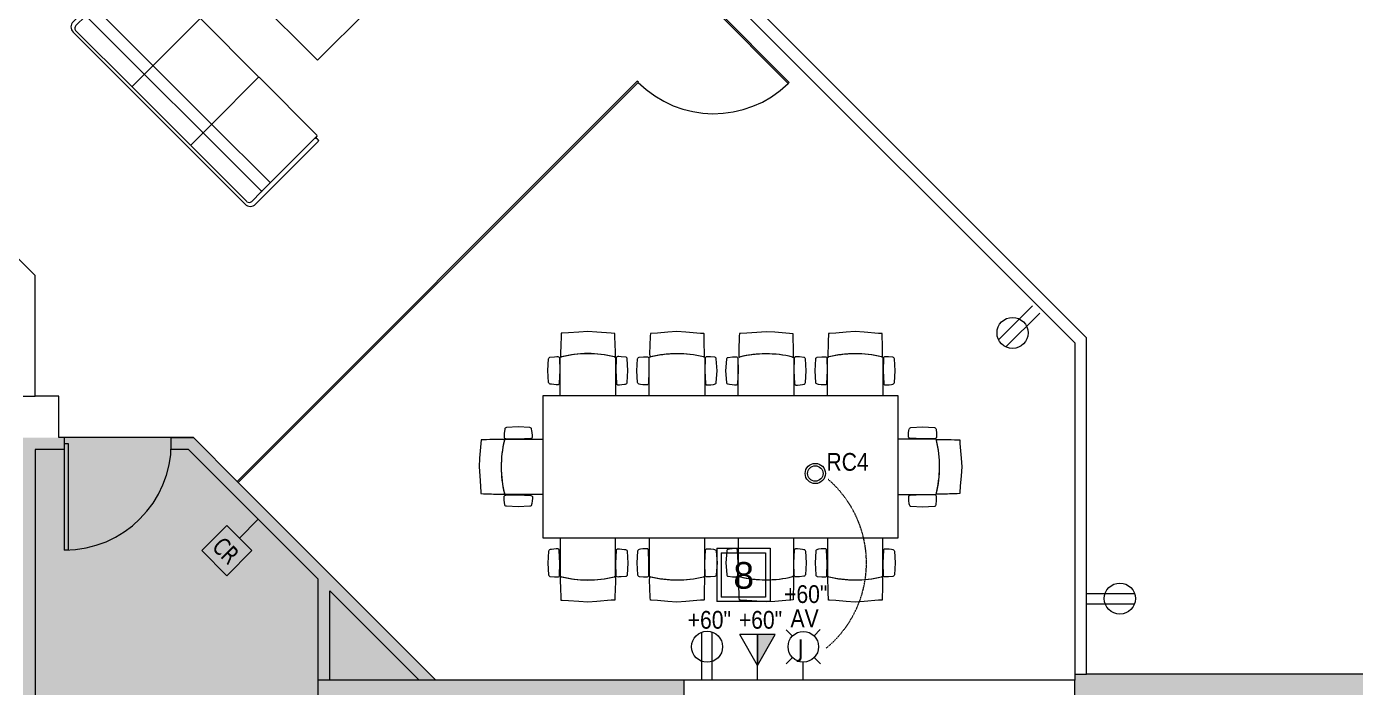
# Model space of a CAD drawing. Header units: inches. Extents: x 1 to 4591, y -953 to 1388.
# Drawn here: x 2743.3 to 3192.1, y 59.9 to 283 of the extents above; entities that cross this region are included whole.
import ezdxf

# ---------------------------------------------------------------- set-up
doc = ezdxf.new("R2010")
doc.units = ezdxf.units.IN
doc.header["$MEASUREMENT"] = 0
doc.linetypes.add('Overhead', pattern=[0.15625, 0.09375, -0.0625])
for name, color, linetype, lineweight in [('4th Floor Revit Background_dwg', 8, 'Continuous', 9), ('8309_BB$0$BB_DOOR', 7, 'Continuous', 9), ('A-ANNO-NOTE', 131, 'Continuous', 20), ('A-DETL-GENF', 92, 'Continuous', 9), ('A-DOOR', 31, 'Continuous', 9), ('A-EXIST-CORE', 7, 'Continuous', 9), ('A-FLOR-OVHD', 1, 'Overhead', 9), ('A-WALL', 113, 'Continuous', 50), ('E-COMM-IDEN', 2, 'Continuous', 9), ('E-ELEC-FIXT-IDEN', 2, 'Continuous', 9), ('I-FURN', 30, 'Continuous', 9), ('I-WALL', 2, 'Continuous', 9)]:
    doc.layers.add(name, color=color, linetype=linetype, lineweight=lineweight)
doc.styles.add('Arial_1', font='arial.ttf', dxfattribs={"height": 9})
doc.styles.add('Arial_3', font='arial.ttf', dxfattribs={"width": 0.85, "height": 6})
doc.styles.add('Tahoma', font='tahoma.ttf', dxfattribs={"height": 6})
doc.styles.add('Tahoma_1', font='tahoma.ttf', dxfattribs={"width": 0.85, "height": 6})

# ---------------------------------------------------------------- blocks, each defined once
blk = doc.blocks.new('Conf Table - Rect - Seats 10 - 10 x 4-531598-4th Floor New Construction - Tel_Data_Elec Plan')
at = {"layer": 'I-FURN'}
for p, q in [((-53.74, 45.09), (-53.8, 44.21)), ((-53.41, 45.12), (-53.74, 45.09)), ((-51.29, 45.2), (-53.41, 45.12)), ((-47.82, 45.48), (-51.29, 45.2)), ((-44.74, 45.73), (-47.82, 45.48)), ((-41.76, 45.51), (-44.74, 45.73)), ((-36.86, 45.08), (-41.76, 45.51)), ((-35.65, 45.03), (-36.86, 45.08)), ((-35.62, 44.9), (-35.65, 45.03)), ((-35.61, 44.62), (-35.62, 44.9)), ((-23.66, 45.05), (-23.72, 44.17)), ((-23.33, 45.07), (-23.66, 45.05)), ((-21.21, 45.16), (-23.33, 45.07)), ((-17.74, 45.44), (-21.21, 45.16)), ((-14.66, 45.68), (-17.74, 45.44)), ((-11.67, 45.47), (-14.66, 45.68)), ((-6.77, 45.03), (-11.67, 45.47)), ((-5.56, 44.99), (-6.77, 45.03)), ((-5.53, 44.86), (-5.56, 44.99)), ((6.42, 45), (6.36, 44.13)), ((6.75, 45.03), (6.42, 45)), ((8.87, 45.11), (6.75, 45.03)), ((12.34, 45.4), (8.87, 45.11)), ((15.43, 45.64), (12.34, 45.4)), ((18.41, 45.43), (15.43, 45.64)), ((23.31, 44.99), (18.41, 45.43)), ((24.52, 44.95), (23.31, 44.99)), ((24.55, 44.82), (24.52, 44.95)), ((36.51, 45.05), (36.45, 44.17)), ((36.84, 45.07), (36.51, 45.05)), ((38.96, 45.16), (36.84, 45.07)), ((42.43, 45.44), (38.96, 45.16)), ((45.52, 45.68), (42.43, 45.44)), ((48.5, 45.47), (45.52, 45.68)), ((53.4, 45.03), (48.5, 45.47)), ((54.61, 44.99), (53.4, 45.03)), ((54.64, 44.86), (54.61, 44.99)), ((-53.92, 40.85), (-53.97, 38.47)), ((-53.91, 41.54), (-53.92, 40.85)), ((-53.88, 42.03), (-53.91, 41.54)), ((-53.83, 43.16), (-53.88, 42.03)), ((-53.8, 44.21), (-53.83, 43.16)), ((-35.61, 43.22), (-35.61, 44.62)), ((-35.56, 42.1), (-35.61, 43.22)), ((-35.53, 41.58), (-35.56, 42.1)), ((-35.51, 40.92), (-35.53, 41.58)), ((-35.48, 39.14), (-35.51, 40.92)), ((-23.83, 40.81), (-23.89, 38.42)), ((-23.8, 41.99), (-23.83, 41.5)), ((-23.83, 41.5), (-23.83, 40.81)), ((-23.75, 43.12), (-23.8, 41.99)), ((-23.72, 44.17), (-23.75, 43.12)), ((-5.53, 44.58), (-5.53, 44.86)), ((-5.53, 43.18), (-5.53, 44.58)), ((-5.48, 42.06), (-5.53, 43.18)), ((-5.44, 41.54), (-5.48, 42.06)), ((-5.43, 40.88), (-5.44, 41.54)), ((-5.4, 39.1), (-5.43, 40.88)), ((6.25, 40.77), (6.19, 38.38)), ((6.29, 41.95), (6.25, 41.46)), ((6.25, 41.46), (6.25, 40.77)), ((6.34, 43.08), (6.29, 41.95)), ((6.36, 44.13), (6.34, 43.08)), ((24.55, 44.54), (24.55, 44.82)), ((24.55, 43.13), (24.55, 44.54)), ((24.61, 42.02), (24.55, 43.13)), ((24.64, 41.5), (24.61, 42.02)), ((24.65, 40.84), (24.64, 41.5)), ((24.69, 39.06), (24.65, 40.84)), ((36.34, 40.81), (36.28, 38.42)), ((36.37, 41.99), (36.34, 41.5)), ((36.34, 41.5), (36.34, 40.81)), ((36.42, 43.12), (36.37, 41.99)), ((36.45, 44.17), (36.42, 43.12)), ((54.64, 44.58), (54.64, 44.86)), ((54.64, 43.18), (54.64, 44.58)), ((54.69, 42.06), (54.64, 43.18)), ((54.73, 41.54), (54.69, 42.06)), ((54.74, 40.88), (54.73, 41.54)), ((54.78, 39.1), (54.74, 40.88)), ((-58.3, 32.49), (-58.05, 36.5)), ((-58.05, 36.5), (-57.99, 36.69)), ((-57.99, 36.69), (-57.88, 36.85)), ((-57.88, 36.85), (-57.73, 36.97)), ((-57.73, 36.97), (-57.55, 37.05)), ((-57.55, 37.05), (-56.05, 37.18)), ((-56.05, 37.18), (-55.25, 37.2)), ((-55.25, 37.2), (-54.85, 37.2)), ((-54.85, 37.2), (-54.65, 37.18)), ((-54.65, 37.18), (-54.48, 37.08)), ((-54.48, 37.08), (-54.35, 36.91)), ((-54.35, 36.91), (-54.3, 36.7)), ((-54.3, 36.7), (-54.21, 32.5)), ((-54.12, 36.73), (-54.03, 37.04)), ((-54.12, 24), (-54.12, 36.73)), ((-53.97, 38.47), (-53.96, 37.23)), ((-53.96, 37.23), (-53.89, 37.13)), ((-53.89, 37.13), (-53.67, 37.16)), ((-35.8, 37.16), (-35.52, 37.16)), ((-35.76, 37.15), (-35.49, 37.09)), ((-35.52, 37.16), (-35.48, 37.49)), ((-35.49, 37.09), (-35.39, 36.79)), ((-35.48, 37.49), (-35.48, 39.14)), ((-35.39, 36.79), (-35.39, 31.53)), ((-35.22, 36.7), (-35.31, 32.5)), ((-35.16, 36.91), (-35.22, 36.7)), ((-35.04, 37.08), (-35.16, 36.91)), ((-34.87, 37.18), (-35.04, 37.08)), ((-34.67, 37.21), (-34.87, 37.18)), ((-34.27, 37.2), (-34.67, 37.21)), ((-33.47, 37.18), (-34.27, 37.2)), ((-31.97, 37.05), (-33.47, 37.18)), ((-31.79, 36.98), (-31.97, 37.05)), ((-31.63, 36.85), (-31.79, 36.98)), ((-31.53, 36.69), (-31.63, 36.85)), ((-31.47, 36.5), (-31.53, 36.69)), ((-31.22, 32.49), (-31.47, 36.5)), ((-28.22, 32.45), (-27.97, 36.45)), ((-27.97, 36.45), (-27.91, 36.65)), ((-27.91, 36.65), (-27.8, 36.81)), ((-27.8, 36.81), (-27.65, 36.93)), ((-27.65, 36.93), (-27.47, 37.01)), ((-27.47, 37.01), (-25.96, 37.14)), ((-25.96, 37.14), (-25.17, 37.16)), ((-25.17, 37.16), (-24.77, 37.16)), ((-24.77, 37.16), (-24.57, 37.13)), ((-24.57, 37.13), (-24.39, 37.04)), ((-24.39, 37.04), (-24.27, 36.87)), ((-24.27, 36.87), (-24.22, 36.65)), ((-24.22, 36.65), (-24.12, 32.46)), ((-24.04, 36.69), (-23.95, 36.99)), ((-24.04, 24), (-24.04, 36.69)), ((-23.89, 38.42), (-23.88, 37.19)), ((-23.88, 37.19), (-23.81, 37.08)), ((-23.81, 37.08), (-23.58, 37.12)), ((-5.72, 37.12), (-5.43, 37.12)), ((-5.67, 37.1), (-5.41, 37.05)), ((-5.43, 37.12), (-5.4, 37.45)), ((-5.41, 37.05), (-5.31, 36.75)), ((-5.4, 37.45), (-5.4, 39.1)), ((-5.31, 36.75), (-5.31, 31.49)), ((-5.13, 36.66), (-5.23, 32.46)), ((-5.08, 36.87), (-5.13, 36.66)), ((-4.96, 37.04), (-5.08, 36.87)), ((-4.78, 37.14), (-4.96, 37.04)), ((-4.59, 37.17), (-4.78, 37.14)), ((-4.19, 37.16), (-4.59, 37.17)), ((-3.39, 37.14), (-4.19, 37.16)), ((-1.89, 37.01), (-3.39, 37.14)), ((-1.71, 36.94), (-1.89, 37.01)), ((-1.55, 36.81), (-1.71, 36.94)), ((-1.44, 36.65), (-1.55, 36.81)), ((-1.39, 36.46), (-1.44, 36.65)), ((-1.14, 32.45), (-1.39, 36.46)), ((1.87, 32.41), (2.12, 36.41)), ((2.12, 36.41), (2.18, 36.6)), ((2.18, 36.6), (2.28, 36.77)), ((2.28, 36.77), (2.44, 36.89)), ((2.44, 36.89), (2.62, 36.96)), ((2.62, 36.96), (4.12, 37.1)), ((4.12, 37.1), (4.92, 37.12)), ((4.92, 37.12), (5.32, 37.12)), ((5.32, 37.12), (5.51, 37.09)), ((5.51, 37.09), (5.69, 37)), ((5.69, 37), (5.81, 36.83)), ((5.81, 36.83), (5.87, 36.61)), ((5.87, 36.61), (5.96, 32.42)), ((6.04, 36.65), (6.14, 36.95)), ((6.04, 24), (6.04, 36.65)), ((6.19, 38.38), (6.2, 37.15)), ((6.2, 37.15), (6.28, 37.04)), ((6.28, 37.04), (6.5, 37.08)), ((24.37, 37.08), (24.65, 37.08)), ((24.41, 37.06), (24.67, 37.01)), ((24.65, 37.08), (24.68, 37.41)), ((24.67, 37.01), (24.77, 36.71)), ((24.68, 37.41), (24.69, 39.06)), ((24.77, 36.71), (24.77, 31.45)), ((24.95, 36.62), (24.85, 32.42)), ((25, 36.83), (24.95, 36.62)), ((25.13, 37), (25, 36.83)), ((25.3, 37.1), (25.13, 37)), ((25.5, 37.13), (25.3, 37.1)), ((25.9, 37.12), (25.5, 37.13)), ((26.7, 37.1), (25.9, 37.12)), ((28.2, 36.97), (26.7, 37.1)), ((28.38, 36.89), (28.2, 36.97)), ((28.53, 36.77), (28.38, 36.89)), ((28.64, 36.61), (28.53, 36.77)), ((28.7, 36.42), (28.64, 36.61)), ((28.95, 32.41), (28.7, 36.42)), ((31.95, 32.45), (32.21, 36.45)), ((32.21, 36.45), (32.26, 36.65)), ((32.26, 36.65), (32.37, 36.81)), ((32.37, 36.81), (32.52, 36.93)), ((32.52, 36.93), (32.71, 37.01)), ((32.71, 37.01), (34.21, 37.14)), ((34.21, 37.14), (35, 37.16)), ((35, 37.16), (35.4, 37.16)), ((35.4, 37.16), (35.6, 37.13)), ((35.6, 37.13), (35.78, 37.04)), ((35.78, 37.04), (35.9, 36.87)), ((35.9, 36.87), (35.95, 36.65)), ((35.95, 36.65), (36.05, 32.46)), ((36.13, 36.69), (36.22, 36.99)), ((36.13, 24), (36.13, 36.69)), ((36.28, 38.42), (36.29, 37.19)), ((36.29, 37.19), (36.36, 37.08)), ((36.36, 37.08), (36.59, 37.12)), ((54.45, 37.12), (54.74, 37.12)), ((54.5, 37.1), (54.76, 37.05)), ((54.74, 37.12), (54.77, 37.45)), ((54.76, 37.05), (54.86, 36.75)), ((54.77, 37.45), (54.78, 39.1)), ((54.86, 36.75), (54.86, 31.49)), ((55.04, 36.66), (54.94, 32.46)), ((55.09, 36.87), (55.04, 36.66)), ((55.21, 37.04), (55.09, 36.87)), ((55.39, 37.14), (55.21, 37.04)), ((55.58, 37.17), (55.39, 37.14)), ((55.98, 37.16), (55.58, 37.17)), ((56.78, 37.14), (55.98, 37.16)), ((58.28, 37.01), (56.78, 37.14)), ((58.47, 36.94), (58.28, 37.01)), ((58.62, 36.81), (58.47, 36.94)), ((58.73, 36.65), (58.62, 36.81)), ((58.78, 36.46), (58.73, 36.65)), ((59.03, 32.45), (58.78, 36.46)), ((-58.05, 28.52), (-58.3, 32.49)), ((-54.21, 32.5), (-54.4, 28.2)), ((-35.39, 31.53), (-35.37, 24)), ((-35.31, 32.5), (-35.11, 28.2)), ((-31.47, 28.52), (-31.22, 32.49)), ((-27.96, 28.48), (-28.22, 32.45)), ((-24.12, 32.46), (-24.32, 28.16)), ((-5.31, 31.49), (-5.29, 24)), ((-5.23, 32.46), (-5.03, 28.16)), ((-1.39, 28.48), (-1.14, 32.45)), ((2.12, 28.44), (1.87, 32.41)), ((5.96, 32.42), (5.76, 28.12)), ((24.77, 31.45), (24.79, 24)), ((24.85, 32.42), (25.05, 28.12)), ((28.69, 28.44), (28.95, 32.41)), ((32.21, 28.48), (31.95, 32.45)), ((36.05, 32.46), (35.85, 28.16)), ((54.86, 31.49), (54.88, 24)), ((54.94, 32.46), (55.14, 28.16)), ((58.78, 28.48), (59.03, 32.45)), ((-57.99, 28.32), (-58.05, 28.52)), ((-57.87, 28.15), (-57.99, 28.32)), ((-57.7, 28.03), (-57.87, 28.15)), ((-57.5, 27.96), (-57.7, 28.03)), ((-57.08, 27.88), (-57.5, 27.96)), ((-56.24, 27.76), (-57.08, 27.88)), ((-55.42, 27.7), (-56.24, 27.76)), ((-55.01, 27.69), (-55.42, 27.7)), ((-54.81, 27.7), (-55.01, 27.69)), ((-54.62, 27.78), (-54.81, 27.7)), ((-54.47, 27.96), (-54.62, 27.78)), ((-54.4, 28.2), (-54.47, 27.96)), ((-35.11, 28.2), (-35.04, 27.96)), ((-35.04, 27.96), (-34.89, 27.78)), ((-34.89, 27.78), (-34.71, 27.7)), ((-34.71, 27.7), (-34.5, 27.69)), ((-34.5, 27.69), (-34.09, 27.7)), ((-34.09, 27.7), (-33.28, 27.76)), ((-33.28, 27.76), (-32.44, 27.88)), ((-32.44, 27.88), (-32.02, 27.96)), ((-32.02, 27.96), (-31.82, 28.03)), ((-31.82, 28.03), (-31.65, 28.15)), ((-31.65, 28.15), (-31.53, 28.32)), ((-31.53, 28.32), (-31.47, 28.52)), ((-27.9, 28.28), (-27.96, 28.48)), ((-27.79, 28.11), (-27.9, 28.28)), ((-27.62, 27.99), (-27.79, 28.11)), ((-27.42, 27.92), (-27.62, 27.99)), ((-27, 27.84), (-27.42, 27.92)), ((-26.16, 27.72), (-27, 27.84)), ((-25.34, 27.66), (-26.16, 27.72)), ((-24.93, 27.65), (-25.34, 27.66)), ((-24.73, 27.66), (-24.93, 27.65)), ((-24.54, 27.74), (-24.73, 27.66)), ((-24.39, 27.91), (-24.54, 27.74)), ((-24.32, 28.16), (-24.39, 27.91)), ((-5.03, 28.16), (-4.96, 27.92)), ((-4.96, 27.92), (-4.81, 27.74)), ((-4.81, 27.74), (-4.62, 27.66)), ((-4.62, 27.66), (-4.42, 27.65)), ((-4.42, 27.65), (-4.01, 27.66)), ((-4.01, 27.66), (-3.19, 27.72)), ((-3.19, 27.72), (-2.35, 27.84)), ((-2.35, 27.84), (-1.94, 27.92)), ((-1.94, 27.92), (-1.74, 27.99)), ((-1.74, 27.99), (-1.56, 28.11)), ((-1.56, 28.11), (-1.45, 28.28)), ((-1.45, 28.28), (-1.39, 28.48)), ((2.18, 28.23), (2.12, 28.44)), ((2.29, 28.07), (2.18, 28.23)), ((2.47, 27.95), (2.29, 28.07)), ((2.67, 27.88), (2.47, 27.95)), ((3.08, 27.8), (2.67, 27.88)), ((3.92, 27.68), (3.08, 27.8)), ((4.74, 27.61), (3.92, 27.68)), ((5.15, 27.61), (4.74, 27.61)), ((5.35, 27.62), (5.15, 27.61)), ((5.54, 27.7), (5.35, 27.62)), ((5.69, 27.87), (5.54, 27.7)), ((5.76, 28.12), (5.69, 27.87)), ((25.05, 28.12), (25.12, 27.88)), ((25.12, 27.88), (25.27, 27.7)), ((25.27, 27.7), (25.46, 27.62)), ((25.46, 27.62), (25.66, 27.61)), ((25.66, 27.61), (26.07, 27.62)), ((26.07, 27.62), (26.89, 27.68)), ((26.89, 27.68), (27.73, 27.8)), ((27.73, 27.8), (28.15, 27.88)), ((28.15, 27.88), (28.35, 27.95)), ((28.35, 27.95), (28.52, 28.07)), ((28.52, 28.07), (28.63, 28.24)), ((28.63, 28.24), (28.69, 28.44)), ((32.27, 28.28), (32.21, 28.48)), ((32.38, 28.11), (32.27, 28.28)), ((32.56, 27.99), (32.38, 28.11)), ((32.76, 27.92), (32.56, 27.99)), ((33.17, 27.84), (32.76, 27.92)), ((34.01, 27.72), (33.17, 27.84)), ((34.83, 27.66), (34.01, 27.72)), ((35.24, 27.65), (34.83, 27.66)), ((35.44, 27.66), (35.24, 27.65)), ((35.63, 27.74), (35.44, 27.66)), ((35.78, 27.91), (35.63, 27.74)), ((35.85, 28.16), (35.78, 27.91)), ((55.14, 28.16), (55.21, 27.92)), ((55.21, 27.92), (55.36, 27.74)), ((55.36, 27.74), (55.55, 27.66)), ((55.55, 27.66), (55.75, 27.65)), ((55.75, 27.65), (56.16, 27.66)), ((56.16, 27.66), (56.98, 27.72)), ((56.98, 27.72), (57.82, 27.84)), ((57.82, 27.84), (58.23, 27.92)), ((58.23, 27.92), (58.43, 27.99)), ((58.43, 27.99), (58.61, 28.11)), ((58.61, 28.11), (58.72, 28.28)), ((58.72, 28.28), (58.78, 28.48)), ((-60, 24), (-60, -24)), ((60, 24), (-60, 24)), ((60, -24), (60, 24)), ((-68.29, 13.52), (-72.29, 13.27)), ((-64.32, 13.27), (-68.29, 13.52)), ((64.32, 13.27), (68.29, 13.52)), ((68.29, 13.52), (72.29, 13.27)), ((-80.82, 9.09), (-80.87, 7.88)), ((-80.7, 9.12), (-80.82, 9.09)), ((-80.41, 9.13), (-80.7, 9.12)), ((-79.01, 9.13), (-80.41, 9.13)), ((-77.9, 9.18), (-79.01, 9.13)), ((-77.38, 9.21), (-77.9, 9.18)), ((-76.72, 9.22), (-77.38, 9.21)), ((-74.94, 9.26), (-76.72, 9.22)), ((-73.29, 9.26), (-74.94, 9.26)), ((-72.96, 9.22), (-73.29, 9.26)), ((-72.98, 11.27), (-73, 10.47)), ((-73, 10.47), (-73, 10.07)), ((-73, 10.07), (-72.97, 9.87)), ((-72.85, 12.77), (-72.98, 11.27)), ((-72.97, 9.87), (-72.88, 9.7)), ((-72.95, 8.94), (-72.96, 9.22)), ((-72.94, 8.98), (-72.88, 9.25)), ((-72.88, 9.7), (-72.71, 9.57)), ((-72.88, 9.25), (-72.59, 9.34)), ((-72.77, 12.95), (-72.85, 12.77)), ((-72.65, 13.1), (-72.77, 12.95)), ((-72.71, 9.57), (-72.49, 9.52)), ((-72.49, 13.21), (-72.65, 13.1)), ((-72.59, 9.34), (-67.33, 9.34)), ((-72.29, 13.27), (-72.49, 13.21)), ((-72.49, 9.52), (-68.3, 9.43)), ((-68.3, 9.43), (-64, 9.63)), ((-67.33, 9.34), (-60, 9.36)), ((-64.12, 13.21), (-64.32, 13.27)), ((-63.95, 13.09), (-64.12, 13.21)), ((-64, 9.63), (-63.75, 9.69)), ((-63.83, 12.92), (-63.95, 13.09)), ((-63.76, 12.72), (-63.83, 12.92)), ((-63.68, 12.3), (-63.76, 12.72)), ((-63.75, 9.69), (-63.58, 9.84)), ((-63.56, 11.46), (-63.68, 12.3)), ((-63.58, 9.84), (-63.5, 10.03)), ((-63.5, 10.64), (-63.56, 11.46)), ((-63.49, 10.24), (-63.5, 10.64)), ((-63.5, 10.03), (-63.49, 10.24)), ((67.33, 9.34), (60, 9.36)), ((63.49, 10.24), (63.5, 10.64)), ((63.5, 10.03), (63.49, 10.24)), ((63.5, 10.64), (63.56, 11.46)), ((63.58, 9.84), (63.5, 10.03)), ((63.56, 11.46), (63.68, 12.3)), ((63.75, 9.69), (63.58, 9.84)), ((63.68, 12.3), (63.76, 12.72)), ((64, 9.63), (63.75, 9.69)), ((63.76, 12.72), (63.83, 12.92)), ((63.83, 12.92), (63.95, 13.09)), ((63.95, 13.09), (64.12, 13.21)), ((68.3, 9.43), (64, 9.63)), ((64.12, 13.21), (64.32, 13.27)), ((72.59, 9.34), (67.33, 9.34)), ((72.49, 9.52), (68.3, 9.43)), ((72.29, 13.27), (72.49, 13.21)), ((72.49, 13.21), (72.65, 13.1)), ((72.71, 9.57), (72.49, 9.52)), ((72.88, 9.25), (72.59, 9.34)), ((72.65, 13.1), (72.77, 12.95)), ((72.88, 9.7), (72.71, 9.57)), ((72.77, 12.95), (72.85, 12.77)), ((72.85, 12.77), (72.98, 11.27)), ((72.97, 9.87), (72.88, 9.7)), ((72.94, 8.98), (72.88, 9.25)), ((72.95, 8.94), (72.96, 9.22)), ((72.96, 9.22), (73.29, 9.26)), ((73, 10.07), (72.97, 9.87)), ((72.98, 11.27), (73, 10.47)), ((73, 10.47), (73, 10.07)), ((73.29, 9.26), (74.94, 9.26)), ((74.94, 9.26), (76.72, 9.22)), ((76.72, 9.22), (77.38, 9.21)), ((77.38, 9.21), (77.9, 9.18)), ((77.9, 9.18), (79.01, 9.13)), ((79.01, 9.13), (80.41, 9.13)), ((80.41, 9.13), (80.7, 9.12)), ((80.7, 9.12), (80.82, 9.09)), ((80.82, 9.09), (80.87, 7.88)), ((-80.87, 7.88), (-81.3, 2.98)), ((80.87, 7.88), (81.3, 2.98)), ((-81.3, 2.98), (-81.52, 0)), ((-81.52, 0), (-81.28, -3.08)), ((81.52, 0), (81.28, -3.08)), ((81.3, 2.98), (81.52, 0)), ((-81.28, -3.08), (-80.99, -6.55)), ((81.28, -3.08), (80.99, -6.55)), ((-80.99, -6.55), (-80.91, -8.67)), ((-80.91, -8.67), (-80.88, -9)), ((-72.92, -9.15), (-72.95, -8.93)), ((72.92, -9.15), (72.95, -8.93)), ((80.91, -8.67), (80.88, -9)), ((80.99, -6.55), (80.91, -8.67)), ((-80.88, -9), (-80.01, -9.07)), ((-80.01, -9.07), (-78.96, -9.09)), ((-78.96, -9.09), (-77.82, -9.14)), ((-77.82, -9.14), (-77.34, -9.17)), ((-77.34, -9.17), (-76.64, -9.18)), ((-76.64, -9.18), (-74.26, -9.24)), ((-74.26, -9.24), (-73.03, -9.22)), ((-73.03, -9.22), (-72.92, -9.15)), ((-73, -10.11), (-72.97, -9.91)), ((-73, -10.51), (-73, -10.11)), ((-72.97, -11.31), (-73, -10.51)), ((-72.97, -9.91), (-72.87, -9.74)), ((-72.84, -12.81), (-72.97, -11.31)), ((-72.87, -9.74), (-72.71, -9.62)), ((-72.77, -12.99), (-72.84, -12.81)), ((-72.52, -9.38), (-72.83, -9.29)), ((-72.64, -13.15), (-72.77, -12.99)), ((-72.71, -9.62), (-72.49, -9.56)), ((-72.48, -13.25), (-72.64, -13.15)), ((-60, -9.38), (-72.52, -9.38)), ((-72.49, -9.56), (-68.3, -9.47)), ((-72.29, -13.31), (-72.48, -13.25)), ((-68.28, -13.56), (-72.29, -13.31)), ((-68.3, -9.47), (-63.99, -9.67)), ((-64.31, -13.31), (-68.28, -13.56)), ((-64.11, -13.25), (-64.31, -13.31)), ((-63.95, -13.13), (-64.11, -13.25)), ((-63.99, -9.67), (-63.75, -9.74)), ((-63.82, -12.96), (-63.95, -13.13)), ((-63.75, -12.76), (-63.82, -12.96)), ((-63.75, -9.74), (-63.57, -9.88)), ((-63.68, -12.34), (-63.75, -12.76)), ((-63.55, -11.5), (-63.68, -12.34)), ((-63.57, -9.88), (-63.5, -10.07)), ((-63.49, -10.68), (-63.55, -11.5)), ((-63.5, -10.07), (-63.48, -10.28)), ((-63.48, -10.28), (-63.49, -10.68)), ((60, -9.38), (72.52, -9.38)), ((63.5, -10.07), (63.48, -10.28)), ((63.48, -10.28), (63.49, -10.68)), ((63.49, -10.68), (63.55, -11.5)), ((63.57, -9.88), (63.5, -10.07)), ((63.55, -11.5), (63.68, -12.34)), ((63.75, -9.74), (63.57, -9.88)), ((63.68, -12.34), (63.75, -12.76)), ((63.99, -9.67), (63.75, -9.74)), ((63.75, -12.76), (63.82, -12.96)), ((63.82, -12.96), (63.95, -13.13)), ((63.95, -13.13), (64.11, -13.25)), ((68.3, -9.47), (63.99, -9.67)), ((64.11, -13.25), (64.31, -13.31)), ((64.31, -13.31), (68.28, -13.56)), ((68.28, -13.56), (72.29, -13.31)), ((72.49, -9.56), (68.3, -9.47)), ((72.29, -13.31), (72.48, -13.25)), ((72.48, -13.25), (72.64, -13.15)), ((72.71, -9.62), (72.49, -9.56)), ((72.52, -9.38), (72.83, -9.29)), ((72.64, -13.15), (72.77, -12.99)), ((72.87, -9.74), (72.71, -9.62)), ((72.77, -12.99), (72.84, -12.81)), ((72.84, -12.81), (72.97, -11.31)), ((72.97, -9.91), (72.87, -9.74)), ((73.03, -9.22), (72.92, -9.15)), ((73, -10.11), (72.97, -9.91)), ((72.97, -11.31), (73, -10.51)), ((73, -10.51), (73, -10.11)), ((74.26, -9.24), (73.03, -9.22)), ((76.64, -9.18), (74.26, -9.24)), ((77.34, -9.17), (76.64, -9.18)), ((77.82, -9.14), (77.34, -9.17)), ((78.96, -9.09), (77.82, -9.14)), ((80.01, -9.07), (78.96, -9.09)), ((80.88, -9), (80.01, -9.07)), ((-60, -24), (60, -24)), ((-54.12, -24), (-54.12, -36.73)), ((-35.39, -31.53), (-35.37, -24)), ((-24.04, -24), (-24.04, -36.69)), ((-5.31, -31.49), (-5.29, -24)), ((6.04, -24), (6.04, -36.65)), ((24.77, -31.45), (24.79, -24)), ((36.13, -24), (36.13, -36.69)), ((54.86, -31.49), (54.88, -24)), ((-58.05, -28.52), (-58.3, -32.49)), ((-57.99, -28.32), (-58.05, -28.52)), ((-57.87, -28.15), (-57.99, -28.32)), ((-57.7, -28.03), (-57.87, -28.15)), ((-57.5, -27.96), (-57.7, -28.03)), ((-57.08, -27.88), (-57.5, -27.96)), ((-56.24, -27.76), (-57.08, -27.88)), ((-55.42, -27.7), (-56.24, -27.76)), ((-55.01, -27.69), (-55.42, -27.7)), ((-54.81, -27.7), (-55.01, -27.69)), ((-54.62, -27.78), (-54.81, -27.7)), ((-54.47, -27.96), (-54.62, -27.78)), ((-54.4, -28.2), (-54.47, -27.96)), ((-54.21, -32.5), (-54.4, -28.2)), ((-35.31, -32.5), (-35.11, -28.2)), ((-35.11, -28.2), (-35.04, -27.96)), ((-35.04, -27.96), (-34.89, -27.78)), ((-34.89, -27.78), (-34.71, -27.7)), ((-34.71, -27.7), (-34.5, -27.69)), ((-34.5, -27.69), (-34.09, -27.7)), ((-34.09, -27.7), (-33.28, -27.76)), ((-33.28, -27.76), (-32.44, -27.88)), ((-32.44, -27.88), (-32.02, -27.96)), ((-32.02, -27.96), (-31.82, -28.03)), ((-31.82, -28.03), (-31.65, -28.15)), ((-31.65, -28.15), (-31.53, -28.32)), ((-31.53, -28.32), (-31.47, -28.52)), ((-31.47, -28.52), (-31.22, -32.49)), ((-27.96, -28.48), (-28.22, -32.45)), ((-27.9, -28.28), (-27.96, -28.48)), ((-27.79, -28.11), (-27.9, -28.28)), ((-27.62, -27.99), (-27.79, -28.11)), ((-27.42, -27.92), (-27.62, -27.99)), ((-27, -27.84), (-27.42, -27.92)), ((-26.16, -27.72), (-27, -27.84)), ((-25.34, -27.66), (-26.16, -27.72)), ((-24.93, -27.65), (-25.34, -27.66)), ((-24.73, -27.66), (-24.93, -27.65)), ((-24.54, -27.74), (-24.73, -27.66)), ((-24.39, -27.91), (-24.54, -27.74)), ((-24.32, -28.16), (-24.39, -27.91)), ((-24.12, -32.46), (-24.32, -28.16)), ((-5.23, -32.46), (-5.03, -28.16)), ((-5.03, -28.16), (-4.96, -27.92)), ((-4.96, -27.92), (-4.81, -27.74)), ((-4.81, -27.74), (-4.62, -27.66)), ((-4.62, -27.66), (-4.42, -27.65)), ((-4.42, -27.65), (-4.01, -27.66)), ((-4.01, -27.66), (-3.19, -27.72)), ((-3.19, -27.72), (-2.35, -27.84)), ((-2.35, -27.84), (-1.94, -27.92)), ((-1.94, -27.92), (-1.74, -27.99)), ((-1.74, -27.99), (-1.56, -28.11)), ((-1.56, -28.11), (-1.45, -28.28)), ((-1.45, -28.28), (-1.39, -28.48)), ((-1.39, -28.48), (-1.14, -32.45)), ((2.12, -28.44), (1.87, -32.41)), ((2.18, -28.23), (2.12, -28.44)), ((2.29, -28.07), (2.18, -28.23)), ((2.47, -27.95), (2.29, -28.07)), ((2.67, -27.88), (2.47, -27.95)), ((3.08, -27.8), (2.67, -27.88)), ((3.92, -27.68), (3.08, -27.8)), ((4.74, -27.61), (3.92, -27.68)), ((5.15, -27.61), (4.74, -27.61)), ((5.35, -27.62), (5.15, -27.61)), ((5.54, -27.7), (5.35, -27.62)), ((5.69, -27.87), (5.54, -27.7)), ((5.76, -28.12), (5.69, -27.87)), ((5.96, -32.42), (5.76, -28.12)), ((24.85, -32.42), (25.05, -28.12)), ((25.05, -28.12), (25.12, -27.88)), ((25.12, -27.88), (25.27, -27.7)), ((25.27, -27.7), (25.46, -27.62)), ((25.46, -27.62), (25.66, -27.61)), ((25.66, -27.61), (26.07, -27.62)), ((26.07, -27.62), (26.89, -27.68)), ((26.89, -27.68), (27.73, -27.8)), ((27.73, -27.8), (28.15, -27.88)), ((28.15, -27.88), (28.35, -27.95)), ((28.35, -27.95), (28.52, -28.07)), ((28.52, -28.07), (28.63, -28.24)), ((28.63, -28.24), (28.69, -28.44)), ((28.69, -28.44), (28.95, -32.41)), ((32.21, -28.48), (31.95, -32.45)), ((32.27, -28.28), (32.21, -28.48)), ((32.38, -28.11), (32.27, -28.28)), ((32.56, -27.99), (32.38, -28.11)), ((32.76, -27.92), (32.56, -27.99)), ((33.17, -27.84), (32.76, -27.92)), ((34.01, -27.72), (33.17, -27.84)), ((34.83, -27.66), (34.01, -27.72)), ((35.24, -27.65), (34.83, -27.66)), ((35.44, -27.66), (35.24, -27.65)), ((35.63, -27.74), (35.44, -27.66)), ((35.78, -27.91), (35.63, -27.74)), ((35.85, -28.16), (35.78, -27.91)), ((36.05, -32.46), (35.85, -28.16)), ((54.94, -32.46), (55.14, -28.16)), ((55.14, -28.16), (55.21, -27.92)), ((55.21, -27.92), (55.36, -27.74)), ((55.36, -27.74), (55.55, -27.66)), ((55.55, -27.66), (55.75, -27.65)), ((55.75, -27.65), (56.16, -27.66)), ((56.16, -27.66), (56.98, -27.72)), ((56.98, -27.72), (57.82, -27.84)), ((57.82, -27.84), (58.23, -27.92)), ((58.23, -27.92), (58.43, -27.99)), ((58.43, -27.99), (58.61, -28.11)), ((58.61, -28.11), (58.72, -28.28)), ((58.72, -28.28), (58.78, -28.48)), ((58.78, -28.48), (59.03, -32.45)), ((-58.3, -32.49), (-58.05, -36.5)), ((-54.3, -36.7), (-54.21, -32.5)), ((-35.39, -36.79), (-35.39, -31.53)), ((-35.22, -36.7), (-35.31, -32.5)), ((-31.22, -32.49), (-31.47, -36.5)), ((-28.22, -32.45), (-27.97, -36.45)), ((-24.22, -36.65), (-24.12, -32.46)), ((-5.31, -36.75), (-5.31, -31.49)), ((-5.13, -36.66), (-5.23, -32.46)), ((-1.14, -32.45), (-1.39, -36.46)), ((1.87, -32.41), (2.12, -36.41)), ((5.87, -36.61), (5.96, -32.42)), ((24.77, -36.71), (24.77, -31.45)), ((24.95, -36.62), (24.85, -32.42)), ((28.95, -32.41), (28.7, -36.42)), ((31.95, -32.45), (32.21, -36.45)), ((35.95, -36.65), (36.05, -32.46)), ((54.86, -36.75), (54.86, -31.49)), ((55.04, -36.66), (54.94, -32.46)), ((59.03, -32.45), (58.78, -36.46)), ((-58.05, -36.5), (-57.99, -36.69)), ((-57.99, -36.69), (-57.88, -36.85)), ((-57.88, -36.85), (-57.73, -36.97)), ((-57.73, -36.97), (-57.55, -37.05)), ((-57.55, -37.05), (-56.05, -37.18)), ((-56.05, -37.18), (-55.25, -37.2)), ((-55.25, -37.2), (-54.85, -37.2)), ((-54.85, -37.2), (-54.65, -37.18)), ((-54.65, -37.18), (-54.48, -37.08)), ((-54.48, -37.08), (-54.35, -36.91)), ((-54.35, -36.91), (-54.3, -36.7)), ((-54.12, -36.73), (-54.03, -37.04)), ((-53.97, -38.47), (-53.96, -37.23)), ((-53.92, -40.85), (-53.97, -38.47)), ((-53.96, -37.23), (-53.89, -37.13)), ((-53.89, -37.13), (-53.67, -37.16)), ((-35.8, -37.16), (-35.52, -37.16)), ((-35.76, -37.15), (-35.49, -37.09)), ((-35.52, -37.16), (-35.48, -37.49)), ((-35.48, -39.14), (-35.51, -40.92)), ((-35.49, -37.09), (-35.39, -36.79)), ((-35.48, -37.49), (-35.48, -39.14)), ((-35.16, -36.91), (-35.22, -36.7)), ((-35.04, -37.08), (-35.16, -36.91)), ((-34.87, -37.18), (-35.04, -37.08)), ((-34.67, -37.21), (-34.87, -37.18)), ((-34.27, -37.2), (-34.67, -37.21)), ((-33.47, -37.18), (-34.27, -37.2)), ((-31.97, -37.05), (-33.47, -37.18)), ((-31.79, -36.98), (-31.97, -37.05)), ((-31.63, -36.85), (-31.79, -36.98)), ((-31.53, -36.69), (-31.63, -36.85)), ((-31.47, -36.5), (-31.53, -36.69)), ((-27.97, -36.45), (-27.91, -36.65)), ((-27.91, -36.65), (-27.8, -36.81)), ((-27.8, -36.81), (-27.65, -36.93)), ((-27.65, -36.93), (-27.47, -37.01)), ((-27.47, -37.01), (-25.96, -37.14)), ((-25.96, -37.14), (-25.17, -37.16)), ((-25.17, -37.16), (-24.77, -37.16)), ((-24.77, -37.16), (-24.57, -37.13)), ((-24.57, -37.13), (-24.39, -37.04)), ((-24.39, -37.04), (-24.27, -36.87)), ((-24.27, -36.87), (-24.22, -36.65)), ((-24.04, -36.69), (-23.95, -36.99)), ((-23.89, -38.42), (-23.88, -37.19)), ((-23.83, -40.81), (-23.89, -38.42)), ((-23.88, -37.19), (-23.81, -37.08)), ((-23.81, -37.08), (-23.58, -37.12)), ((-5.72, -37.12), (-5.43, -37.12)), ((-5.67, -37.1), (-5.41, -37.05)), ((-5.43, -37.12), (-5.4, -37.45)), ((-5.4, -39.1), (-5.43, -40.88)), ((-5.41, -37.05), (-5.31, -36.75)), ((-5.4, -37.45), (-5.4, -39.1)), ((-5.08, -36.87), (-5.13, -36.66)), ((-4.96, -37.04), (-5.08, -36.87)), ((-4.78, -37.14), (-4.96, -37.04)), ((-4.59, -37.17), (-4.78, -37.14)), ((-4.19, -37.16), (-4.59, -37.17)), ((-3.39, -37.14), (-4.19, -37.16)), ((-1.89, -37.01), (-3.39, -37.14)), ((-1.71, -36.94), (-1.89, -37.01)), ((-1.55, -36.81), (-1.71, -36.94)), ((-1.44, -36.65), (-1.55, -36.81)), ((-1.39, -36.46), (-1.44, -36.65)), ((2.12, -36.41), (2.18, -36.6)), ((2.18, -36.6), (2.28, -36.77)), ((2.28, -36.77), (2.44, -36.89)), ((2.44, -36.89), (2.62, -36.96)), ((2.62, -36.96), (4.12, -37.1)), ((4.12, -37.1), (4.92, -37.12)), ((4.92, -37.12), (5.32, -37.12)), ((5.32, -37.12), (5.51, -37.09)), ((5.51, -37.09), (5.69, -37)), ((5.69, -37), (5.81, -36.83)), ((5.81, -36.83), (5.87, -36.61)), ((6.04, -36.65), (6.14, -36.95)), ((6.19, -38.38), (6.2, -37.15)), ((6.25, -40.77), (6.19, -38.38)), ((6.2, -37.15), (6.28, -37.04)), ((6.28, -37.04), (6.5, -37.08)), ((24.37, -37.08), (24.65, -37.08)), ((24.41, -37.06), (24.67, -37.01)), ((24.65, -37.08), (24.68, -37.41)), ((24.69, -39.06), (24.65, -40.84)), ((24.67, -37.01), (24.77, -36.71)), ((24.68, -37.41), (24.69, -39.06)), ((25, -36.83), (24.95, -36.62)), ((25.13, -37), (25, -36.83)), ((25.3, -37.1), (25.13, -37)), ((25.5, -37.13), (25.3, -37.1)), ((25.9, -37.12), (25.5, -37.13)), ((26.7, -37.1), (25.9, -37.12)), ((28.2, -36.97), (26.7, -37.1)), ((28.38, -36.89), (28.2, -36.97)), ((28.53, -36.77), (28.38, -36.89)), ((28.64, -36.61), (28.53, -36.77)), ((28.7, -36.42), (28.64, -36.61)), ((32.21, -36.45), (32.26, -36.65)), ((32.26, -36.65), (32.37, -36.81)), ((32.37, -36.81), (32.52, -36.93)), ((32.52, -36.93), (32.71, -37.01)), ((32.71, -37.01), (34.21, -37.14)), ((34.21, -37.14), (35, -37.16)), ((35, -37.16), (35.4, -37.16)), ((35.4, -37.16), (35.6, -37.13)), ((35.6, -37.13), (35.78, -37.04)), ((35.78, -37.04), (35.9, -36.87)), ((35.9, -36.87), (35.95, -36.65)), ((36.13, -36.69), (36.22, -36.99)), ((36.28, -38.42), (36.29, -37.19)), ((36.34, -40.81), (36.28, -38.42)), ((36.29, -37.19), (36.36, -37.08)), ((36.36, -37.08), (36.59, -37.12)), ((54.45, -37.12), (54.74, -37.12)), ((54.5, -37.1), (54.76, -37.05)), ((54.74, -37.12), (54.77, -37.45)), ((54.78, -39.1), (54.74, -40.88)), ((54.76, -37.05), (54.86, -36.75)), ((54.77, -37.45), (54.78, -39.1)), ((55.09, -36.87), (55.04, -36.66)), ((55.21, -37.04), (55.09, -36.87)), ((55.39, -37.14), (55.21, -37.04)), ((55.58, -37.17), (55.39, -37.14)), ((55.98, -37.16), (55.58, -37.17)), ((56.78, -37.14), (55.98, -37.16)), ((58.28, -37.01), (56.78, -37.14)), ((58.47, -36.94), (58.28, -37.01)), ((58.62, -36.81), (58.47, -36.94)), ((58.73, -36.65), (58.62, -36.81)), ((58.78, -36.46), (58.73, -36.65)), ((-53.91, -41.54), (-53.92, -40.85)), ((-53.88, -42.03), (-53.91, -41.54)), ((-53.83, -43.16), (-53.88, -42.03)), ((-53.8, -44.21), (-53.83, -43.16)), ((-53.74, -45.09), (-53.8, -44.21)), ((-35.61, -44.62), (-35.62, -44.9)), ((-35.56, -42.1), (-35.61, -43.22)), ((-35.61, -43.22), (-35.61, -44.62)), ((-35.53, -41.58), (-35.56, -42.1)), ((-35.51, -40.92), (-35.53, -41.58)), ((-23.83, -41.5), (-23.83, -40.81)), ((-23.8, -41.99), (-23.83, -41.5)), ((-23.75, -43.12), (-23.8, -41.99)), ((-23.72, -44.17), (-23.75, -43.12)), ((-23.66, -45.05), (-23.72, -44.17)), ((-5.53, -44.86), (-5.56, -44.99)), ((-5.48, -42.06), (-5.53, -43.18)), ((-5.53, -43.18), (-5.53, -44.58)), ((-5.53, -44.58), (-5.53, -44.86)), ((-5.44, -41.54), (-5.48, -42.06)), ((-5.43, -40.88), (-5.44, -41.54)), ((6.25, -41.46), (6.25, -40.77)), ((6.29, -41.95), (6.25, -41.46)), ((6.34, -43.08), (6.29, -41.95)), ((6.36, -44.13), (6.34, -43.08)), ((6.42, -45), (6.36, -44.13)), ((24.55, -44.82), (24.52, -44.95)), ((24.61, -42.02), (24.55, -43.13)), ((24.55, -43.13), (24.55, -44.54)), ((24.55, -44.54), (24.55, -44.82)), ((24.64, -41.5), (24.61, -42.02)), ((24.65, -40.84), (24.64, -41.5)), ((36.34, -41.5), (36.34, -40.81)), ((36.37, -41.99), (36.34, -41.5)), ((36.42, -43.12), (36.37, -41.99)), ((36.45, -44.17), (36.42, -43.12)), ((36.51, -45.05), (36.45, -44.17)), ((54.64, -44.86), (54.61, -44.99)), ((54.69, -42.06), (54.64, -43.18)), ((54.64, -43.18), (54.64, -44.58)), ((54.64, -44.58), (54.64, -44.86)), ((54.73, -41.54), (54.69, -42.06)), ((54.74, -40.88), (54.73, -41.54)), ((-53.41, -45.12), (-53.74, -45.09)), ((-51.29, -45.2), (-53.41, -45.12)), ((-47.82, -45.48), (-51.29, -45.2)), ((-44.74, -45.73), (-47.82, -45.48)), ((-41.76, -45.51), (-44.74, -45.73)), ((-36.86, -45.08), (-41.76, -45.51)), ((-35.65, -45.03), (-36.86, -45.08)), ((-35.62, -44.9), (-35.65, -45.03)), ((-23.33, -45.07), (-23.66, -45.05)), ((-21.21, -45.16), (-23.33, -45.07)), ((-17.74, -45.44), (-21.21, -45.16)), ((-14.66, -45.68), (-17.74, -45.44)), ((-11.67, -45.47), (-14.66, -45.68)), ((-6.77, -45.03), (-11.67, -45.47)), ((-5.56, -44.99), (-6.77, -45.03)), ((6.75, -45.03), (6.42, -45)), ((8.87, -45.11), (6.75, -45.03)), ((12.34, -45.4), (8.87, -45.11)), ((15.43, -45.64), (12.34, -45.4)), ((18.41, -45.43), (15.43, -45.64)), ((23.31, -44.99), (18.41, -45.43)), ((24.52, -44.95), (23.31, -44.99)), ((36.84, -45.07), (36.51, -45.05)), ((38.96, -45.16), (36.84, -45.07)), ((42.43, -45.44), (38.96, -45.16)), ((45.52, -45.68), (42.43, -45.44)), ((48.5, -45.47), (45.52, -45.68)), ((53.4, -45.03), (48.5, -45.47)), ((54.61, -44.99), (53.4, -45.03))]:
    blk.add_line(p, q, dxfattribs=at)
for centre, radius, start, end in [((-44.68, 0.45), 37.76, 76.4588, 104.3442), ((-44.73, 0.38), 37.85, 76.3473, 103.6527), ((-35.68, 37.67), 0.53, 252.8456, 261.3425), ((-14.59, 0.41), 37.76, 76.4588, 104.3442), ((-14.65, 0.34), 37.85, 76.3473, 103.6527), ((-5.59, 37.63), 0.53, 252.8456, 261.3425), ((15.49, 0.37), 37.76, 76.4588, 104.3442), ((15.43, 0.3), 37.85, 76.3473, 103.6527), ((24.49, 37.59), 0.53, 252.8456, 261.3425), ((45.58, 0.41), 37.76, 76.4588, 104.3442), ((45.52, 0.34), 37.85, 76.3473, 103.6527), ((54.58, 37.63), 0.53, 252.8456, 261.3425), ((-73.47, 9.06), 0.53, 342.8456, 351.3425), ((73.47, 9.06), 0.53, 188.6575, 197.1544), ((-36.18, 0), 37.85, 166.3473, 193.6527), ((-36.25, 0.06), 37.76, 166.4588, 194.3442), ((36.25, 0.06), 37.76, 345.6558, 13.5412), ((36.18, 0), 37.85, 346.3473, 13.6527), ((-44.68, -0.45), 37.76, 255.6558, 283.5412), ((-44.73, -0.38), 37.85, 256.3473, 283.6527), ((-35.68, -37.67), 0.53, 98.6575, 107.1544), ((-14.59, -0.41), 37.76, 255.6558, 283.5412), ((-14.65, -0.34), 37.85, 256.3473, 283.6527), ((-5.59, -37.63), 0.53, 98.6575, 107.1544), ((15.49, -0.37), 37.76, 255.6558, 283.5412), ((15.43, -0.3), 37.85, 256.3473, 283.6527), ((24.49, -37.59), 0.53, 98.6575, 107.1544), ((45.58, -0.41), 37.76, 255.6558, 283.5412), ((45.52, -0.34), 37.85, 256.3473, 283.6527), ((54.58, -37.63), 0.53, 98.6575, 107.1544)]:
    blk.add_arc(centre, radius, start, end, dxfattribs=at)
blk = doc.blocks.new('Chairs - Lounge 3-1842971-4th Floor New Construction - Tel_Data_Elec Plan')
at = {"layer": 'I-FURN'}
for p, q in [((-43.57, 15.56), (-43.58, 15.46)), ((-43.58, 15.46), (-43.58, -14.32)), ((-43.46, 15.78), (-43.57, 15.59)), ((-43.57, 15.59), (-43.57, 15.56)), ((-43.42, 15.81), (-43.46, 15.78)), ((-43.13, 15.92), (-43.42, 15.81)), ((-42.97, 15.95), (-43.13, 15.92)), ((-42.79, 15.96), (-42.97, 15.95)), ((-42.65, 15.95), (-42.79, 15.96)), ((-42, 15.96), (-42.58, 15.96)), ((-42.05, 15.7), (-42.08, 15.74)), ((-42, 15.46), (-42.05, 15.7)), ((-42, 16.57), (-42, 15.56)), ((-42, 16.53), (-42, 15.66)), ((-42, 15.49), (-42, 15.46)), ((-42, 14.01), (-42, 15.42)), ((-42, -9.36), (-42, 14.01)), ((-14.25, 16.82), (-41.75, 16.82)), ((-14, 16.57), (-14, -5.7)), ((-14, 16.47), (-14, 16.57)), ((-13.75, 16.82), (13.75, 16.82)), ((14, 16.57), (14, -5.7)), ((14, 16.47), (14, 16.57)), ((14.25, 16.82), (41.75, 16.82)), ((42, 16.57), (42, 15.56)), ((42, 16.53), (42, 15.66)), ((42, 15.96), (42.58, 15.96)), ((42, 15.46), (42.05, 15.7)), ((42, 15.49), (42, 15.46)), ((42, 14.01), (42, 15.42)), ((42, -9.36), (42, 14.01)), ((42.05, 15.7), (42.08, 15.74)), ((42.65, 15.95), (42.79, 15.96)), ((42.79, 15.96), (42.97, 15.95)), ((42.97, 15.95), (43.13, 15.92)), ((43.13, 15.92), (43.42, 15.81)), ((43.42, 15.81), (43.46, 15.78)), ((43.46, 15.78), (43.57, 15.59)), ((43.57, 15.59), (43.57, 15.56)), ((43.57, 15.56), (43.58, 15.46)), ((43.58, 15.46), (43.58, -14.32)), ((-42, 0.91), (-42, -5.86)), ((42, 0.91), (42, -5.86)), ((-14.24, -5.7), (-41.76, -5.7)), ((-14, -9.92), (-14, -5.87)), ((13.76, -5.7), (-13.76, -5.7)), ((14, -9.92), (14, -5.87)), ((14.24, -5.7), (41.76, -5.7)), ((-42, -9.95), (-42, -9.36)), ((-42, -14.59), (-42, -10.04)), ((-41.81, -9.81), (-41.77, -9.81)), ((-41.77, -9.81), (-14.24, -9.81)), ((-14, -9.96), (-14, -11.26)), ((-14, -9.96), (-14, -15.52)), ((-14, -15.52), (-14, -9.96)), ((13.76, -9.81), (-13.76, -9.81)), ((14, -15.52), (14, -9.96)), ((14, -9.96), (14, -15.52)), ((14, -11.26), (14, -9.96)), ((14.24, -9.81), (41.77, -9.81)), ((41.77, -9.81), (41.81, -9.81)), ((42, -9.95), (42, -9.36)), ((42, -10.04), (42, -14.59)), ((-41.08, -16.82), (-0.11, -16.82)), ((-14.24, -15.79), (-40.9, -15.79)), ((13.76, -15.79), (-13.76, -15.79)), ((-0.11, -16.82), (41.08, -16.82)), ((40.9, -15.79), (14.24, -15.79))]:
    blk.add_line(p, q, dxfattribs=at)
for centre, radius, start, end in [((-42.65, 15.06), 0.891, 49.7994, 89.8992), ((-41.75, 16.57), 0.25, 90.1005, 180), ((-14.26, 16.56), 0.257, 0.6927, 88.2872), ((-13.74, 16.56), 0.257, 91.6949, 178.8041), ((13.74, 16.56), 0.257, 1.1959, 88.3051), ((14.26, 16.56), 0.257, 91.7128, 179.3073), ((41.75, 16.57), 0.25, 0, 89.8995), ((42.65, 15.06), 0.891, 90.1008, 130.2006), ((-41.77, -5.93), 0.233, 89.0669, 183.2187), ((-14.23, -5.94), 0.242, 15.9263, 90.6845), ((-13.76, -5.94), 0.242, 89.3156, 164.0691), ((13.76, -5.94), 0.242, 15.9309, 90.6844), ((14.23, -5.94), 0.242, 89.3155, 164.0737), ((41.77, -5.93), 0.233, 356.7813, 90.9331), ((-41.79, -10.02), 0.213, 94.9632, 184.8761), ((-14.21, -10.03), 0.225, 19.5273, 96.2358), ((-13.78, -10.03), 0.223, 83.7575, 161.8183), ((13.78, -10.03), 0.223, 18.1817, 96.2425), ((14.21, -10.03), 0.225, 83.7662, 160.4727), ((41.79, -10.02), 0.213, 355.7367, 85.0368), ((-41.08, -14.32), 2.5, 180, 270), ((-40.8, -14.6), 1.2, 179.7757, 265.2196), ((-14.31, -15.49), 0.312, 283.7624, 354.2265), ((-13.69, -15.49), 0.311, 185.0839, 256.2417), ((13.69, -15.49), 0.311, 283.7583, 354.9161), ((14.31, -15.49), 0.312, 185.7734, 256.2377), ((40.8, -14.6), 1.2, 274.7804, 0.2243), ((41.08, -14.32), 2.5, 270, 0)]:
    blk.add_arc(centre, radius, start, end, dxfattribs=at)
blk = doc.blocks.new('Table - Rect - Adjustable Size - Table - Rect - Adjustable Size-641548-4th Floor New Construction - Tel_Data_Elec Plan')
at = {"layer": 'I-FURN'}
for p, q in [((24, 12), (-24, 12)), ((-24, 12), (-24, -12)), ((24, -12), (24, 12)), ((-24, -12), (24, -12))]:
    blk.add_line(p, q, dxfattribs=at)
blk = doc.blocks.new('Single-Glass - No Frame - 36_ x 96_-2915979-4th Floor New Construction - Tel_Data_Elec Plan')
at = {"layer": 'A-DOOR', "color": 250, "lineweight": 20}
for p, q in [((17.5, -0.25), (17.5, -36.31)), ((18, -0.25), (17.5, -0.25)), ((18, -0.25), (18, -36.31)), ((18, -36.31), (17.5, -36.31))]:
    blk.add_line(p, q, dxfattribs=at)
at = {"layer": 'A-DOOR'}
blk.add_arc((18, -0.25), 36.07, 180, 269.2057, dxfattribs=at)
blk = doc.blocks.new('4th Floor Revit Background_dwg-1506688-4th Floor New Construction - Tel_Data_Elec Plan')
at = {"layer": '8309_BB$0$BB_DOOR'}
blk.add_line((1209.97, 947.23), (1208.72, 947.23), dxfattribs=at)
at = {"layer": 'A-EXIST-CORE'}
for p, q in [((1208.72, 947.23), (1208.72, 985.23)), ((1267.33, 970.08), (1334.05, 903.36)), ((1417.82, 903.36), (1294.32, 903.36)), ((1549.82, 905.39), (1549.82, 903.35)), ((2023.85, 905.39), (1553.83, 905.39))]:
    blk.add_line(p, q, dxfattribs=at)
at = {"layer": 'A-EXIST-CORE', "flags": 128}
for points in [[(1266.98, 970.44), (1252.19, 985.23), (1206.72, 985.23), (1206.72, 999.26), (1198.72, 999.26)], [(1208.72, 981.23), (1198.72, 981.23), (1198.72, 684.14), (1294.32, 684.14), (1294.32, 937.44), (1250.53, 981.23), (1244.72, 981.23), (1244.72, 985.23), (1252.19, 985.23), (1266.98, 970.44)], [(1208.72, 983.23), (1209.97, 983.23), (1209.97, 947.23)], [(1417.82, 903.36), (1334.05, 903.36), (1267.33, 970.08)], [(1298.29, 903.36), (1298.29, 933.47), (1328.4, 903.36)]]:
    blk.add_lwpolyline(points, dxfattribs=at)
at = {"layer": 'A-EXIST-CORE'}
blk.add_arc((1208.72, 983.23), 36, 270, 0, dxfattribs=at)
blk = doc.blocks.new('FORM Equipment_Fixture Tag - Square-214315-4th Floor New Construction - Tel_Data_Elec Plan')
at = {"layer": 'A-ANNO-NOTE'}
for p, q in [((-0.09375, 0.09375), (0.09375, 0.09375)), ((-0.09375, 0.09375), (0.09375, 0.09375)), ((-0.09375, 0.09375), (0.09375, 0.09375)), ((-0.09375, 0.09375), (-0.09375, -0.09375)), ((0.09375, 0.09375), (0.09375, -0.09375)), ((-0.078125, 0.078125), (-0.078125, -0.078125)), ((-0.078125, 0.078125), (0.078125, 0.078125)), ((0.078125, 0.078125), (0.078125, -0.078125)), ((0.078125, -0.078125), (-0.078125, -0.078125)), ((0.09375, -0.09375), (-0.09375, -0.09375))]:
    blk.add_line(p, q, dxfattribs=at)

msp = doc.modelspace()

# ---------------------------------------------------------------- hatches: boundary and pattern name
at = {"layer": 'A-ANNO-NOTE', "lineweight": 9}
msp.add_hatch(color=256, dxfattribs=at).paths.add_polyline_path([(2990.17, 67.28), (2996.17, 77.74), (2990.17, 77.74)], flags=0)
at = {"layer": 'A-DETL-GENF'}
h = msp.add_hatch(color=9, dxfattribs=at)
h.paths.add_polyline_path([(3097.3, -162.72), (3245.2, -162.72), (3245.2, -147.94), (3456.83, -147.94), (3456.83, -162.72), (3571.34, -162.72), (3571.34, 64.4), (3097.3, 64.4), (3097.3, 24.53), (3106.79, 24.53), (3106.79, -19.47), (3097.3, -19.47), (3097.3, -77.47), (3106.79, -77.47), (3106.79, -121.47), (3097.3, -121.47), (3097.3, -158.22)], flags=0)
h.paths.add_polyline_path([(4231.23, -162.72), (4231.23, 68.31), (3945.23, 68.31), (3945.23, -162.72), (4221.97, -162.72)], flags=0)
h.paths.add_polyline_path([(2867.81, -160.85), (2965.29, -160.85), (2965.29, -120.86), (2955.79, -120.86), (2955.79, -76.86), (2965.79, -76.86), (2965.79, -18.86), (2955.79, -18.86), (2955.79, 25.14), (2965.29, 25.14), (2965.29, 62.36), (2881.54, 62.36), (2799.66, 144.24), (2742.19, 144.24), (2742.19, 18.14), (2705.21, 18.14), (2705.21, -160.85), (2863.81, -160.85)], flags=0)
h.paths.add_polyline_path([(2221.81, 330.78), (2221.81, 334.78), (2380.8, 334.78), (2494.98, 448.96), (2385.16, 558.75), (2314.52, 558.75), (2314.52, 773.5), (2198.58, 773.5), (2198.58, 330.78)], flags=0)

# ---------------------------------------------------------------- linework, layer by layer
at = {"layer": 'A-ANNO-NOTE'}
for p, q in [((3083.03, 188.76), (3071.58, 177.3)), ((3085.5, 186.29), (3074.04, 174.84)), ((2821.57, 116.68), (2815.21, 110.32)), ((2802.48, 106.07), (2810.97, 114.56)), ((2810.97, 114.56), (2819.45, 106.07)), ((2810.97, 97.59), (2802.48, 106.07)), ((2819.45, 106.07), (2810.97, 97.59)), ((3101.3, 91.6), (3117.5, 91.6)), ((3101.3, 88.12), (3117.5, 88.12)), ((2971.41, 62.36), (2971.41, 78.56)), ((2974.89, 62.36), (2974.89, 78.56)), ((2990.17, 67.28), (2984.17, 77.74)), ((2996.17, 77.74), (2984.17, 77.74)), ((2996.17, 77.74), (2990.17, 77.74)), ((2990.17, 77.74), (2990.17, 67.28)), ((2990.17, 67.28), (2996.17, 77.74)), ((2990.17, 62.36), (2990.17, 77.74)), ((2990.17, 67.28), (2996.17, 77.74)), ((3001.97, 77.22), (2999.84, 79.35)), ((3009.26, 77.29), (3011.39, 79.41)), ((3002.03, 69.93), (2999.91, 67.8)), ((3005.65, 62.36), (3005.65, 68.45)), ((3009.33, 69.99), (3011.45, 67.87))]:
    msp.add_line(p, q, dxfattribs=at)
for centre, radius in [((3076.31, 179.57), 5.25), ((3009.7, 132.11), 3.42), ((3009.7, 132.11), 2.62), ((3112.55, 89.86), 5.25), ((2973.15, 73.61), 5.25), ((3005.65, 73.61), 5.16)]:
    msp.add_circle(centre, radius, dxfattribs=at)
at = {"layer": 'A-FLOR-OVHD'}
msp.add_arc((2989.71, 101.91), 37.26, 309.4218, 49.3392, dxfattribs=at)
at = {"layer": 'A-WALL', "color": 250, "lineweight": 20}
for p, q in [((3101.3, 177.91), (2980.51, 298.7)), ((2979.63, 293.92), (3097.3, 176.25)), ((2746.19, 198.97), (2720.14, 225.02)), ((2746.19, 158.27), (2746.19, 198.97)), ((3097.3, 176.25), (3097.3, 64.4)), ((3101.3, 64.4), (3101.3, 177.91)), ((2742.19, 158.27), (2746.19, 158.27)), ((3097.3, 64.4), (3101.3, 64.4)), ((3097.3, 62.36), (2965.29, 62.36)), ((2965.29, 62.36), (2965.29, 57.36)), ((3097.3, 57.36), (3097.3, 62.36))]:
    msp.add_line(p, q, dxfattribs=at)
at = {"layer": 'I-WALL', "color": 250, "lineweight": 20}
for p, q in [((2949.58, 264.58), (2814.45, 129.45)), ((2814.81, 129.1), (2949.94, 264.22)), ((2949.94, 264.22), (2949.58, 264.58)), ((2814.45, 129.45), (2814.81, 129.1))]:
    msp.add_line(p, q, dxfattribs=at)

# ---------------------------------------------------------------- block references
at = {"layer": '4th Floor Revit Background_dwg', "color": 7}
msp.add_blockref('4th Floor Revit Background_dwg-1506688-4th Floor New Construction - Tel_Data_Elec Plan', (1547.47, -840.99), dxfattribs=at)
at = {"layer": 'A-ANNO-NOTE', "xscale": 96, "yscale": 96, "zscale": 96}
msp.add_blockref('FORM Equipment_Fixture Tag - Square-214315-4th Floor New Construction - Tel_Data_Elec Plan', (2985.41, 97.84), dxfattribs=at)
at = {"layer": 'A-DOOR', "lineweight": 13, "rotation": 44.99999999999996}
msp.add_blockref('Single-Glass - No Frame - 36_ x 96_-2915979-4th Floor New Construction - Tel_Data_Elec Plan', (2962.49, 277.13), dxfattribs=at)
at = {"layer": 'I-FURN'}
for name, p, rotation in [('Table - Rect - Adjustable Size - Table - Rect - Adjustable Size-641548-4th Floor New Construction - Tel_Data_Elec Plan', (2833.1, 297.09), 315.0000000000001), ('Chairs - Lounge 3-1842971-4th Floor New Construction - Tel_Data_Elec Plan', (2799.99, 263.99), 314.9999999999999)]:
    msp.add_blockref(name, p, dxfattribs=dict(at, rotation=rotation))
msp.add_blockref('Conf Table - Rect - Seats 10 - 10 x 4-531598-4th Floor New Construction - Tel_Data_Elec Plan', (2977.65, 134.36), dxfattribs=at)

# ---------------------------------------------------------------- texts
at = {"layer": 'A-ANNO-NOTE', "lineweight": 9, "insert": (2809.84, 111.19), "char_height": 6, "width": 10.096, "attachment_point": 1, "rotation": 315, "style": 'Tahoma_1'}
msp.add_mtext('CR', dxfattribs=at)
at = {"layer": 'A-ANNO-NOTE', "lineweight": 9, "insert": (2985.52, 102.2), "char_height": 9, "width": 8.3742, "attachment_point": 2, "line_spacing_factor": 0.941778, "style": 'Arial_1'}
msp.add_mtext('8', dxfattribs=at)
at = {"layer": 'A-ANNO-NOTE', "lineweight": 9, "insert": (3003.74, 76.12), "char_height": 6, "width": 4.1208, "attachment_point": 1, "style": 'Tahoma'}
msp.add_mtext('J', dxfattribs=at)
at = {"layer": 'E-COMM-IDEN', "char_height": 6, "width": 17.336, "attachment_point": 2, "line_spacing_factor": 0.941778, "style": 'Arial_3'}
for insert in [(3006.47, 94.38), (2991.2, 85.7)]:
    msp.add_mtext('+60"', dxfattribs=dict(at, insert=insert))
at = {"layer": 'E-ELEC-FIXT-IDEN', "char_height": 6, "attachment_point": 2, "line_spacing_factor": 0.941778, "style": 'Arial_3'}
for s, insert, width in [('RC4', (3020.59, 139.03), 16.8953), ('+60"', (2973.92, 85.7), 17.336), ('AV', (3006.08, 86.2), 11.3125)]:
    msp.add_mtext(s, dxfattribs=dict(at, insert=insert, width=width))

doc.saveas('drawing.dxf')
